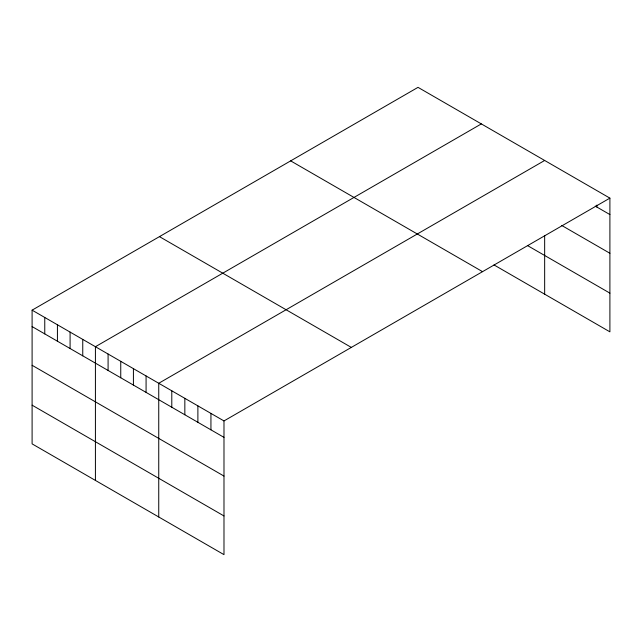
<?xml version="1.0" encoding="UTF-8"?>
<svg xmlns="http://www.w3.org/2000/svg" width="642" height="642" viewBox="0 0 642 642"><rect width="100%" height="100%" fill="white"/><g stroke="black" fill="none" stroke-linecap="round" stroke-linejoin="round"><path stroke-width="0.96" d="M609.9 198.129L223.986 420.935L223.986 554.648L32.1 443.871L32.1 310.158L418.014 87.352L609.9 198.129L609.9 331.842L494.003 264.929M481.339 123.906L95.417 346.712L95.417 480.425M544.657 160.468L158.743 383.274L158.743 516.987M595.222 206.09L609.9 214.564M561.782 225.486L609.9 253.269M527.772 245.725L609.9 293.137M290.666 160.877L482.543 271.654M159.457 236.633L351.334 347.41M32.1 310.158L223.986 420.935M32.1 326.585L223.986 437.371M32.1 365.29L223.986 476.075M32.1 405.166L223.986 515.951M596.851 205.095L596.851 207.029M544.657 235.534L544.657 294.18M210.937 413.408L210.937 429.835M197.888 405.872L197.888 422.308M184.84 398.337L184.84 414.772M171.791 390.809L171.791 407.237M146.079 375.963L146.079 392.39M133.416 368.652L133.416 385.08M120.752 361.342L120.752 377.769M108.089 354.023L108.089 370.458M82.754 339.401L82.754 355.837M70.09 332.091L70.09 348.526M57.427 324.78L57.427 341.215M44.763 317.469L44.763 333.904"/></g></svg>
